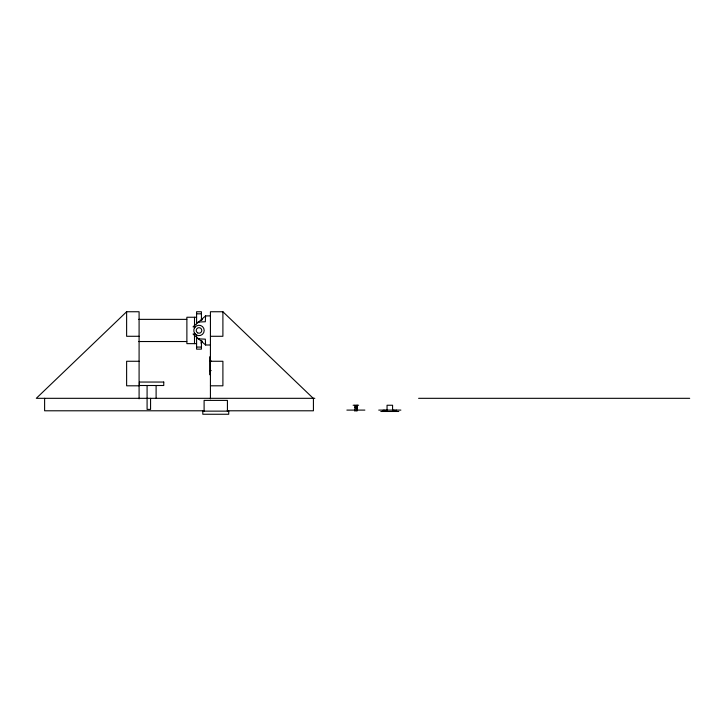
<?xml version="1.0" encoding="UTF-8"?>
<svg xmlns="http://www.w3.org/2000/svg" width="726" height="726" viewBox="0 0 726 726"><rect width="100%" height="100%" fill="white"/><g stroke="black" fill="none" stroke-linecap="round" stroke-linejoin="round"><path stroke-width="1.09" d="M139.093 398.837L139.093 311.744L126.623 311.744L36.3 398.32L314.812 398.32M210.431 315.901L205.585 315.901L193.034 326.845L194.985 327.154M198.153 322.262L198.053 322.344A1.488 1.488 0 0 1 198.815 321.945M198.824 322.008L205.322 321.754L205.585 315.901M313.224 398.32L222.9 311.744L210.431 311.744L210.431 398.837M196.583 313.823L201.429 313.823M196.583 317.253L186.881 317.253L186.881 343.643L196.583 343.643M138.73 319.367L186.763 319.367M194.985 333.742L193.034 334.051L205.585 344.995L210.431 344.995M139.093 336.283L126.623 336.283L126.623 311.744M210.431 336.283L222.9 336.283L222.9 311.744M138.73 341.529L186.763 341.529M200.821 342.917L201.429 342.917M196.583 347.073L201.429 347.073M209.741 360.922L211.212 360.922M139.093 361.267L126.623 361.267L126.623 385.805L139.093 385.805M210.431 361.267L222.9 361.267L222.9 385.805L210.431 385.805M209.741 370.614L211.212 370.614M418.612 398.32L689.7 398.32M353.117 405.244L358.635 405.244M346.874 410.099L364.869 410.099M378.736 410.099L400.879 410.099M204.541 410.789L44.613 410.789L44.613 398.32M227.22 410.789L313.423 410.789L313.423 398.32M354.497 410.789L357.256 410.789L357.256 405.244M380.814 411.479L398.801 411.479M198.888 338.888L205.322 339.151L205.585 344.995M198.153 338.634L198.098 338.597A1.488 1.488 0 0 0 198.815 338.951M396.351 410.099L396.351 411.479M394.89 410.099L394.89 411.479M393.419 410.099L393.419 411.479M392.566 411.479L392.584 405.244L387.049 405.244L387.058 411.479M386.196 410.099L386.196 411.479M384.735 410.099L384.735 411.479M383.264 410.099L383.264 411.479M356.865 405.244L356.865 410.789M354.887 405.244L354.887 410.789M227.429 411.134L227.429 400.398L204.106 400.398L204.106 411.134M209.732 356.775L209.741 374.761M202.118 318.469L202.118 319.921M202.118 340.975L202.118 342.427M201.429 320.475L201.429 311.772L196.583 311.744L196.583 323.85M201.429 340.421L201.429 349.124L196.583 349.152L196.583 335.993M194.504 317.253L194.504 328.252M194.504 332.644L194.504 343.643M156.108 385.506L156.108 398.32M150.563 398.32L150.563 409.4L147.088 409.4L147.088 385.506M198.116 322.199A1.488 1.488 0 0 1 198.951 321.999M198.951 338.897A1.488 1.488 0 0 1 198.116 338.697M355.014 407.268C356.457 410.29 357.373 404.618 355.014 407.204M163.758 382.048L139.437 382.048L139.437 385.506L163.758 385.506L163.758 382.048M228.726 411.134L202.808 411.134L202.808 414.256L228.726 414.256L228.726 411.134M196.401 334.949A5.191 5.191 0 0 0 204.197 330.448A5.191 5.191 0 0 0 196.401 325.947A5.191 5.191 0 0 0 196.401 334.949M197.617 332.844A2.768 2.768 0 0 0 201.774 330.448A2.768 2.768 0 0 0 197.617 328.052A2.768 2.768 0 0 0 197.617 332.844"/></g></svg>
